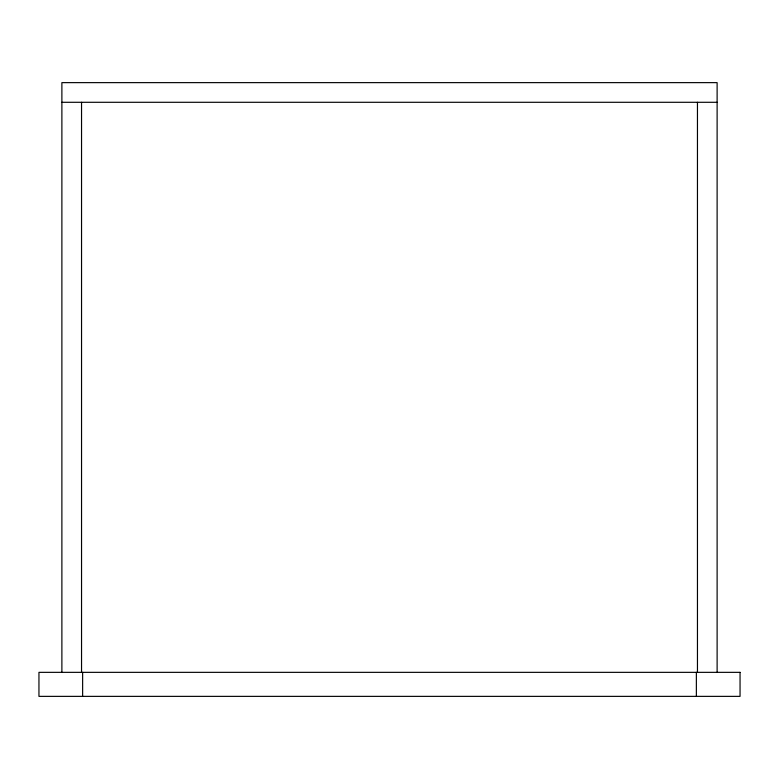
<?xml version="1.0" encoding="UTF-8"?>
<svg xmlns="http://www.w3.org/2000/svg" width="779" height="779" viewBox="0 0 779 779"><rect width="100%" height="100%" fill="white"/><g stroke="black" fill="none" stroke-linecap="round" stroke-linejoin="round"><path stroke-width="1.17" d="M61.882 102.292L717.118 102.292M717.118 672.345L717.118 82.632L61.882 82.632L61.882 672.345M697.458 102.292L697.458 672.345M696.368 672.345L696.368 696.368M82.632 672.345L82.632 696.368M81.542 102.292L81.542 672.345M740.05 672.345L38.95 672.345L38.95 696.368L740.05 696.368L740.05 672.345"/></g></svg>
